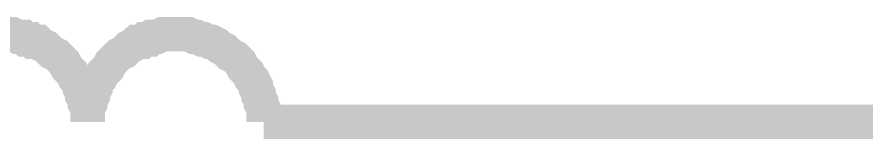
# Model space of a CAD drawing. Header units: inches. Extents: x 0 to 22.3, y 0 to 15.7.
# Drawn here: x 15.5065 to 15.7964, y 13.7935 to 13.8353 of the extents above; entities that cross this region are included whole.
import ezdxf

# ---------------------------------------------------------------- set-up
doc = ezdxf.new("R2010")
doc.units = ezdxf.units.IN
doc.header["$MEASUREMENT"] = 0
doc.layers.add('Sheet', color=255, linetype='Continuous')

msp = doc.modelspace()

# ---------------------------------------------------------------- linework, layer by layer
at = {"layer": 'Sheet'}
for points in [[(15.53061, 13.79938, 0.0118, 0.0118, 0), (15.53061, 13.80115, 0.0118, 0.0118, 0), (15.53061, 13.80203, 0.0118, 0.0118, 0), (15.53061, 13.8038, 0.0118, 0.0118, 0), (15.52973, 13.80557, 0.0118, 0.0118, 0), (15.52973, 13.80645, 0.0118, 0.0118, 0), (15.52884, 13.80822, 0.0118, 0.0118, 0), (15.52884, 13.8091, 0.0118, 0.0118, 0), (15.52796, 13.81087, 0.0118, 0.0118, 0), (15.52796, 13.81176, 0.0118, 0.0118, 0), (15.52707, 13.81352, 0.0118, 0.0118, 0), (15.52619, 13.81441, 0.0118, 0.0118, 0), (15.52531, 13.81618, 0.0118, 0.0118, 0), (15.52442, 13.81706, 0.0118, 0.0118, 0), (15.52354, 13.81794, 0.0118, 0.0118, 0), (15.52265, 13.81971, 0.0118, 0.0118, 0), (15.52177, 13.8206, 0.0118, 0.0118, 0), (15.52088, 13.82148, 0.0118, 0.0118, 0), (15.52, 13.82236, 0.0118, 0.0118, 0), (15.51823, 13.82325, 0.0118, 0.0118, 0), (15.51735, 13.82413, 0.0118, 0.0118, 0), (15.51646, 13.82502, 0.0118, 0.0118, 0), (15.5147, 13.8259, 0.0118, 0.0118, 0), (15.51381, 13.82678, 0.0118, 0.0118, 0), (15.51204, 13.82678, 0.0118, 0.0118, 0), (15.51116, 13.82767, 0.0118, 0.0118, 0), (15.50939, 13.82767, 0.0118, 0.0118, 0), (15.50851, 13.82855, 0.0118, 0.0118, 0), (15.50674, 13.82855, 0.0118, 0.0118, 0), (15.50497, 13.82944, 0.0118, 0.0118, 0), (15.50409, 13.82944, 0.0118, 0.0118, 0), (15.50232, 13.82944, 0.0118, 0.0118, 0), (15.50055, 13.82944, 0.0118, 0.0118, 0)], [(15.56067, 13.82944, 0.0118, 0.0118, 0), (15.5589, 13.82944, 0.0118, 0.0118, 0), (15.55713, 13.82944, 0.0118, 0.0118, 0), (15.55625, 13.82944, 0.0118, 0.0118, 0), (15.55448, 13.82855, 0.0118, 0.0118, 0), (15.55271, 13.82855, 0.0118, 0.0118, 0), (15.55183, 13.82767, 0.0118, 0.0118, 0), (15.55006, 13.82767, 0.0118, 0.0118, 0), (15.54918, 13.82678, 0.0118, 0.0118, 0), (15.54741, 13.82678, 0.0118, 0.0118, 0), (15.54652, 13.8259, 0.0118, 0.0118, 0), (15.54475, 13.82502, 0.0118, 0.0118, 0), (15.54387, 13.82413, 0.0118, 0.0118, 0), (15.54299, 13.82325, 0.0118, 0.0118, 0), (15.54122, 13.82236, 0.0118, 0.0118, 0), (15.54033, 13.82148, 0.0118, 0.0118, 0), (15.53945, 13.8206, 0.0118, 0.0118, 0), (15.53857, 13.81971, 0.0118, 0.0118, 0), (15.53768, 13.81794, 0.0118, 0.0118, 0), (15.5368, 13.81706, 0.0118, 0.0118, 0), (15.53591, 13.81618, 0.0118, 0.0118, 0), (15.53503, 13.81441, 0.0118, 0.0118, 0), (15.53415, 13.81352, 0.0118, 0.0118, 0), (15.53326, 13.81176, 0.0118, 0.0118, 0), (15.53326, 13.81087, 0.0118, 0.0118, 0), (15.53238, 13.8091, 0.0118, 0.0118, 0), (15.53238, 13.80822, 0.0118, 0.0118, 0), (15.53149, 13.80645, 0.0118, 0.0118, 0), (15.53149, 13.80557, 0.0118, 0.0118, 0), (15.53061, 13.8038, 0.0118, 0.0118, 0), (15.53061, 13.80203, 0.0118, 0.0118, 0), (15.53061, 13.80115, 0.0118, 0.0118, 0), (15.53061, 13.79938, 0.0118, 0.0118, 0)], [(15.59073, 13.79938, 0.0118, 0.0118, 0), (15.59073, 13.80115, 0.0118, 0.0118, 0), (15.59073, 13.80203, 0.0118, 0.0118, 0), (15.59073, 13.8038, 0.0118, 0.0118, 0), (15.58984, 13.80557, 0.0118, 0.0118, 0), (15.58984, 13.80645, 0.0118, 0.0118, 0), (15.58896, 13.80822, 0.0118, 0.0118, 0), (15.58896, 13.8091, 0.0118, 0.0118, 0), (15.58807, 13.81087, 0.0118, 0.0118, 0), (15.58807, 13.81176, 0.0118, 0.0118, 0), (15.58719, 13.81352, 0.0118, 0.0118, 0), (15.58631, 13.81441, 0.0118, 0.0118, 0), (15.58542, 13.81618, 0.0118, 0.0118, 0), (15.58454, 13.81706, 0.0118, 0.0118, 0), (15.58365, 13.81794, 0.0118, 0.0118, 0), (15.58277, 13.81971, 0.0118, 0.0118, 0), (15.58189, 13.8206, 0.0118, 0.0118, 0), (15.581, 13.82148, 0.0118, 0.0118, 0), (15.57923, 13.82236, 0.0118, 0.0118, 0), (15.57835, 13.82325, 0.0118, 0.0118, 0), (15.57747, 13.82413, 0.0118, 0.0118, 0), (15.5757, 13.82502, 0.0118, 0.0118, 0), (15.57481, 13.8259, 0.0118, 0.0118, 0), (15.57305, 13.82678, 0.0118, 0.0118, 0), (15.57216, 13.82678, 0.0118, 0.0118, 0), (15.57039, 13.82767, 0.0118, 0.0118, 0), (15.56951, 13.82767, 0.0118, 0.0118, 0), (15.56774, 13.82855, 0.0118, 0.0118, 0), (15.56686, 13.82855, 0.0118, 0.0118, 0), (15.56509, 13.82944, 0.0118, 0.0118, 0), (15.56332, 13.82944, 0.0118, 0.0118, 0), (15.56244, 13.82944, 0.0118, 0.0118, 0), (15.56067, 13.82944, 0.0118, 0.0118, 0)], [(15.53061, 13.79938, 0.0118, 0.0118, 0), (15.53061, 13.79938, 0.0118, 0.0118, 0), (15.53061, 13.79938, 0.0118, 0.0118, 0), (15.53061, 13.79938, 0.0118, 0.0118, 0), (15.53061, 13.79938, 0.0118, 0.0118, 0), (15.53061, 13.79938, 0.0118, 0.0118, 0), (15.53061, 13.79938, 0.0118, 0.0118, 0), (15.53061, 13.79938, 0.0118, 0.0118, 0), (15.53061, 13.79938, 0.0118, 0.0118, 0), (15.53061, 13.79938, 0.0118, 0.0118, 0), (15.53061, 13.79938, 0.0118, 0.0118, 0), (15.53061, 13.79938, 0.0118, 0.0118, 0), (15.53061, 13.79938, 0.0118, 0.0118, 0), (15.53061, 13.79938, 0.0118, 0.0118, 0), (15.53061, 13.79938, 0.0118, 0.0118, 0), (15.53061, 13.79938, 0.0118, 0.0118, 0), (15.53061, 13.79938, 0.0118, 0.0118, 0), (15.53061, 13.79938, 0.0118, 0.0118, 0), (15.53061, 13.79938, 0.0118, 0.0118, 0), (15.53061, 13.79938, 0.0118, 0.0118, 0), (15.53061, 13.79938, 0.0118, 0.0118, 0), (15.53061, 13.79938, 0.0118, 0.0118, 0), (15.53061, 13.79938, 0.0118, 0.0118, 0), (15.53061, 13.79938, 0.0118, 0.0118, 0), (15.53061, 13.79938, 0.0118, 0.0118, 0), (15.53061, 13.79938, 0.0118, 0.0118, 0), (15.53061, 13.79938, 0.0118, 0.0118, 0), (15.53061, 13.79938, 0.0118, 0.0118, 0), (15.53061, 13.79938, 0.0118, 0.0118, 0), (15.53061, 13.79938, 0.0118, 0.0118, 0), (15.53061, 13.79938, 0.0118, 0.0118, 0), (15.53061, 13.79938, 0.0118, 0.0118, 0), (15.53061, 13.79938, 0.0118, 0.0118, 0)], [(15.59073, 13.79938, 0.0118, 0.0118, 0), (15.60045, 13.79938, 0.0118, 0.0118, 0)], [(15.60045, 13.79938, 0.0118, 0.0118, 0), (15.70035, 13.79938, 0.0118, 0.0118, 0)], [(16.00006, 13.79938, 0.0118, 0.0118, 0), (15.70035, 13.79938, 0.0118, 0.0118, 0)]]:
    msp.add_lwpolyline(points, format="xyseb", dxfattribs=at)

doc.saveas('drawing.dxf')
